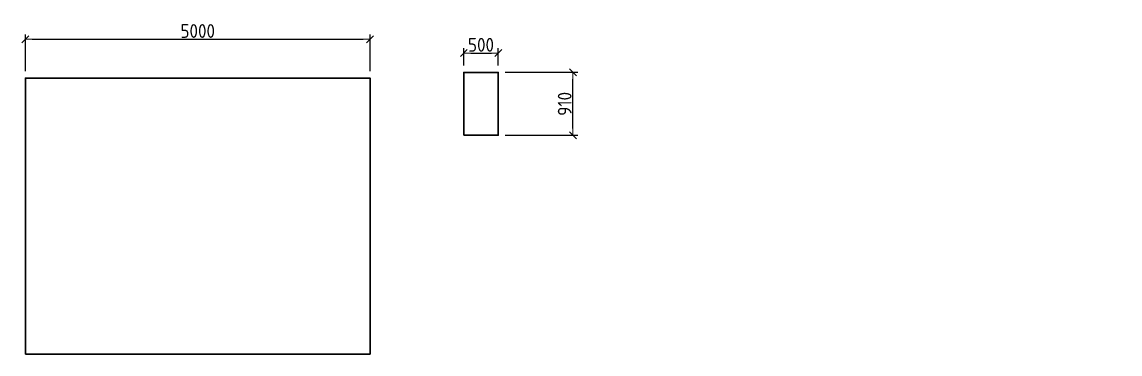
# Model space of a CAD drawing. Header units: millimetres. Extents: x 209 to 1046824, y -248937 to 510758.
# Drawn here: x 209 to 16140, y -157974 to -153160 of the extents above; entities that cross this region are included whole.
import ezdxf

# ---------------------------------------------------------------- set-up
doc = ezdxf.new("R2010")
doc.units = ezdxf.units.MM
doc.layers.add('Основные линии', color=7, linetype='Continuous', lineweight=30)
doc.layers.add('Размеры', color=7, linetype='Continuous', lineweight=15)
doc.layers.add('Условные обозначения', color=90, linetype='Continuous')
doc.styles.add('СПДС', font='isocpeur.ttf', dxfattribs={"width": 0.9})
doc.dimstyles.new('Размера А3', dxfattribs={"dimtxt": 200, "dimasz": 100, "dimexe": 70, "dimexo": 100, "dimgap": 20, "dimtad": 1, "dimdec": 0, "dimrnd": 10, "dimzin": 0, "dimdsep": 46, "dimtxsty": 'СПДС', "dimblk": 'ARROWHEAD_6', "dimcen": 1, "dimclrd": 256, "dimclre": 256, "dimclrt": 256, "dimazin": 0, "dimtfac": 1, "dimtdec": 0, "dimtmove": 2, "dimatfit": 3, "dimfxl": 1, "dimtolj": 1, "dimtzin": 0, "dimarcsym": 0})

# ---------------------------------------------------------------- blocks, each defined once
blk = doc.blocks.new('ARROWHEAD_6')
at = {"color": 0, "linetype": 'Continuous'}
for p, q in [((0, 0), (-1, 0)), ((-0.5, -0.5), (0.5, 0.5))]:
    blk.add_line(p, q, dxfattribs=at)
blk = doc.blocks.new('*D1876')
at = {"layer": 'Defpoints', "color": 0, "lineweight": 30, "transparency": 16777216}
for p in [(5259, -153411), (259, -153974), (5259, -153974)]:
    blk.add_point(p, dxfattribs=at)
at = {"layer": 'Размеры', "lineweight": -2, "transparency": 16777216}
for p, q in [((259, -153874), (259, -153341)), ((359, -153411), (5159, -153411)), ((5259, -153874), (5259, -153341))]:
    blk.add_line(p, q, dxfattribs=at)
at = {"layer": 'Размеры', "lineweight": -2, "transparency": 16777216, "xscale": 100, "yscale": 100, "zscale": 100, "rotation": 180}
blk.add_blockref('ARROWHEAD_6', (259, -153411), dxfattribs=at)
at = {"layer": 'Размеры', "lineweight": -2, "transparency": 16777216, "xscale": 100, "yscale": 100, "zscale": 100}
blk.add_blockref('ARROWHEAD_6', (5259, -153411), dxfattribs=at)
at = {"layer": 'Размеры', "transparency": 16777216, "insert": (2759, -153291), "char_height": 200, "attachment_point": 5, "style": 'СПДС'}
blk.add_mtext('\\A1;5000', dxfattribs=at)
blk = doc.blocks.new('*D1877')
at = {"layer": 'Defpoints', "color": 0, "lineweight": 30, "transparency": 16777216}
for p in [(7119, -153890), (8203, -153890), (7119, -154803)]:
    blk.add_point(p, dxfattribs=at)
at = {"layer": 'Размеры', "lineweight": -2, "transparency": 16777216}
for p, q in [((7219, -153890), (8273, -153890)), ((8203, -154703), (8203, -153990)), ((7219, -154803), (8273, -154803))]:
    blk.add_line(p, q, dxfattribs=at)
at = {"layer": 'Размеры', "lineweight": -2, "transparency": 16777216, "xscale": 100, "yscale": 100, "zscale": 100}
for p, rotation in [((8203, -153890), 90), ((8203, -154803), 270)]:
    blk.add_blockref('ARROWHEAD_6', p, dxfattribs=dict(at, rotation=rotation))
at = {"layer": 'Размеры', "transparency": 16777216, "insert": (8083, -154347), "char_height": 200, "attachment_point": 5, "rotation": 90, "style": 'СПДС'}
blk.add_mtext('\\A1;910', dxfattribs=at)
blk = doc.blocks.new('*D1878')
at = {"layer": 'Defpoints', "color": 0, "lineweight": 30, "transparency": 16777216}
for p in [(7119, -153611), (6619, -153890), (7119, -153890)]:
    blk.add_point(p, dxfattribs=at)
at = {"layer": 'Размеры', "lineweight": -2, "transparency": 16777216}
for p, q in [((6619, -153790), (6619, -153541)), ((7119, -153790), (7119, -153541)), ((6719, -153611), (7019, -153611))]:
    blk.add_line(p, q, dxfattribs=at)
at = {"layer": 'Размеры', "lineweight": -2, "transparency": 16777216, "xscale": 100, "yscale": 100, "zscale": 100, "rotation": 180}
blk.add_blockref('ARROWHEAD_6', (6619, -153611), dxfattribs=at)
at = {"layer": 'Размеры', "lineweight": -2, "transparency": 16777216, "xscale": 100, "yscale": 100, "zscale": 100}
blk.add_blockref('ARROWHEAD_6', (7119, -153611), dxfattribs=at)
at = {"layer": 'Размеры', "transparency": 16777216, "insert": (6869, -153491), "char_height": 200, "attachment_point": 5, "style": 'СПДС'}
blk.add_mtext('\\A1;500', dxfattribs=at)

msp = doc.modelspace()

# ---------------------------------------------------------------- linework, layer by layer
at = {"layer": 'Основные линии'}
for points in [[(6619.4, -154803), (7119.4, -154803), (7119.4, -153890.2), (6619.4, -153890.2)], [(258.9, -157973.6), (5258.9, -157973.6), (5258.9, -153973.6), (258.9, -153973.6)]]:
    msp.add_lwpolyline(points, close=True, dxfattribs=at)

# ---------------------------------------------------------------- texts
at = {"layer": 'Условные обозначения', "color": 18, "true_color": 0x000000, "insert": (16133.7, -154485.5), "char_height": 2.5, "attachment_point": 1, "style": 'СПДС'}
msp.add_mtext_dynamic_manual_height_columns('2.037', width=6331.194, gutter_width=12.5, heights=[0], dxfattribs=at)

# ---------------------------------------------------------------- dimensions: what is measured, and where the dimension line sits
at = {"layer": 'Размеры'}
for base, p1, p2, picture, middle in [((5258.9, -153411.4), (258.9, -153973.6), (5258.9, -153973.6), '*D1876', (2758.9, -153291.4)), ((7119.4, -153610.7), (6619.4, -153890.2), (7119.4, -153890.2), '*D1878', (6869.4, -153490.7))]:
    dim = msp.add_linear_dim(base=base, p1=p1, p2=p2, dimstyle='Размера А3', dxfattribs=at)
    dim.commit()
    dim.dimension.update_dxf_attribs({"geometry": picture, "text_midpoint": middle})
dim = msp.add_linear_dim(base=(8202.7, -153890.2), p1=(7119.4, -154803), p2=(7119.4, -153890.2), angle=90, dimstyle='Размера А3', dxfattribs=at)
dim.commit()
dim.dimension.update_dxf_attribs({"geometry": '*D1877', "text_midpoint": (8082.7, -154346.6)})

doc.saveas('drawing.dxf')
